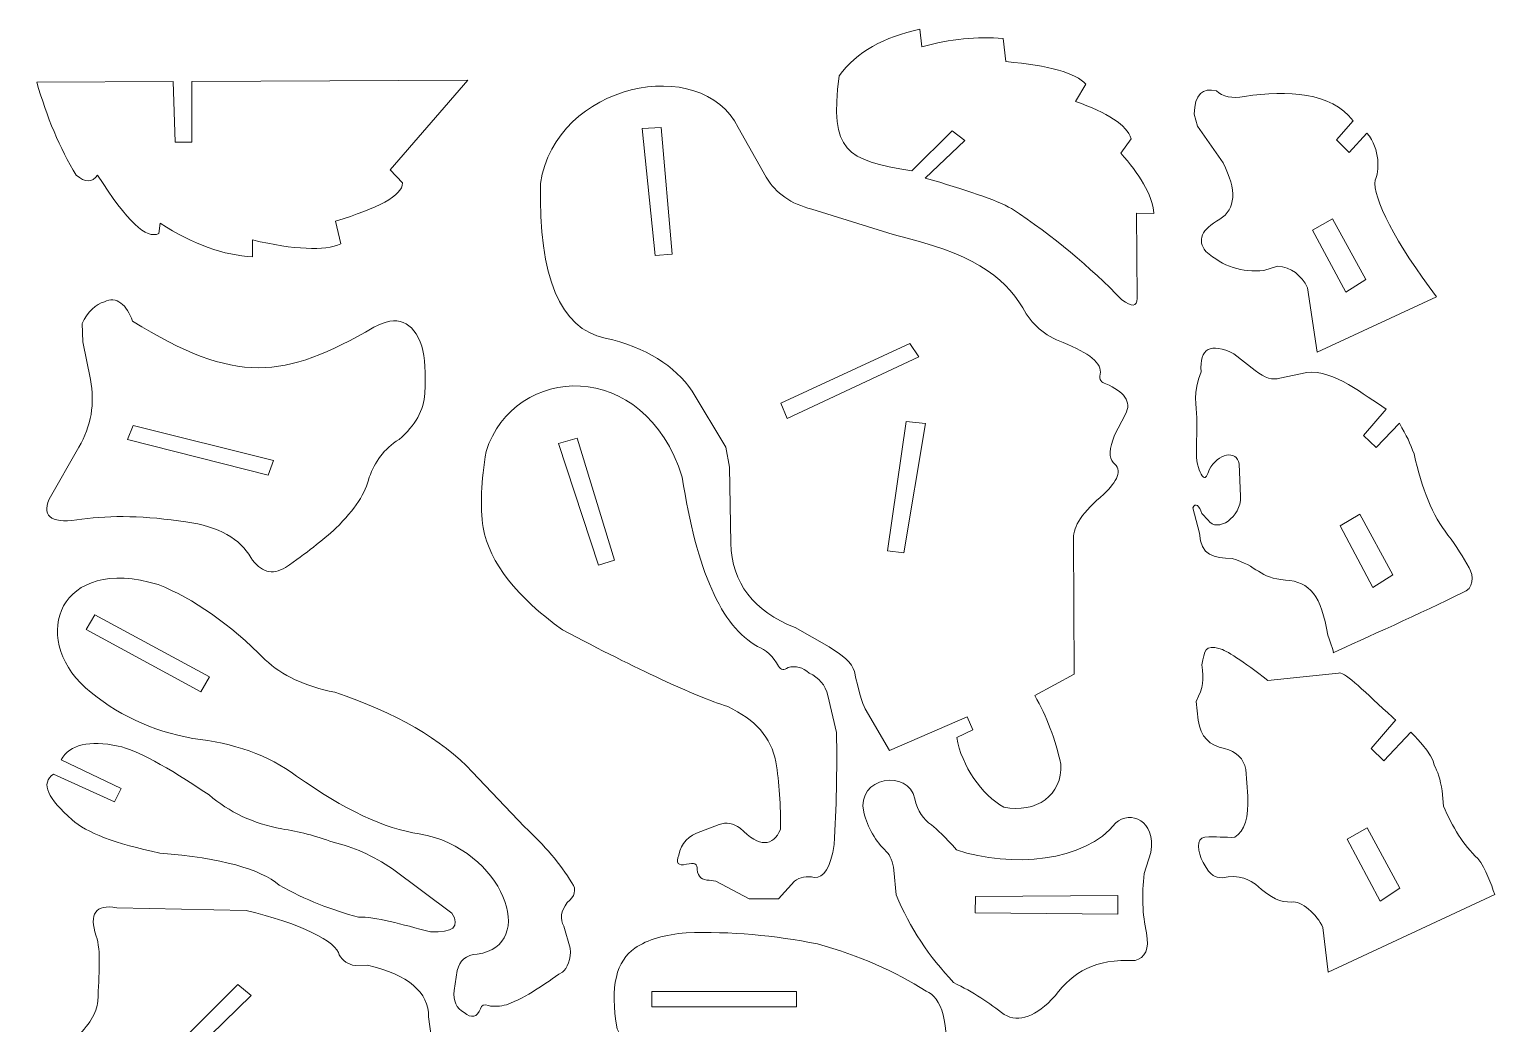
# Model space of a CAD drawing. Header units: millimetres. Extents: x -101 to 104, y -38 to 76.
# Drawn here: x 13 to 97.4, y 15.4 to 72.7 of the extents above; entities that cross this region are included whole.
import ezdxf

# ---------------------------------------------------------------- set-up
doc = ezdxf.new("R2010")
doc.units = ezdxf.units.MM
doc.header["$MEASUREMENT"] = 0
doc.layers.add('Layer 1', color=7, linetype='Continuous')

msp = doc.modelspace()

# ---------------------------------------------------------------- linework, layer by layer
at = {"layer": 'Layer 1', "color": 22, "lineweight": 5}
for points, knots in [([(64.2724, 72.6585), (64.2724, 72.6585), (64.3915, 71.643), (64.3915, 71.643), (64.3915, 71.643), (66.0374, 72.1125), (67.5901, 72.2395), (69.0794, 72.1324), (69.0794, 72.1324), (69.0794, 72.1324), (69.2334, 70.7975), (69.2334, 70.7975), (69.2334, 70.7975), (71.7355, 70.5762), (73.2706, 70.1453), (73.8386, 69.5046), (73.8386, 69.5046), (73.8386, 69.5046), (73.2477, 68.4979), (73.2477, 68.4979), (73.2477, 68.4979), (75.0781, 67.8592), (76.1978, 67.1492), (76.4598, 66.3531), (76.4598, 66.3531), (76.4598, 66.3531), (75.8533, 65.516), (75.8533, 65.516), (75.8533, 65.516), (76.9169, 64.3383), (77.6423, 63.1794), (77.765, 62.054), (77.765, 62.054), (77.765, 62.054), (76.7539, 62.0722), (76.7539, 62.0722), (76.7539, 62.0722), (76.7539, 62.0722), (76.7985, 57.1501), (76.7985, 57.1501), (76.7985, 57.1501), (76.7937, 56.6777), (76.5014, 56.6506), (75.9217, 57.0684), (75.9217, 57.0684), (74.0713, 58.9687), (71.9871, 60.7412), (69.5618, 62.3267), (69.5618, 62.3267), (68.6987, 62.8265), (66.8648, 63.4342), (64.5899, 64.0908), (64.5899, 64.0908), (64.5899, 64.0908), (66.8801, 66.2561), (66.8801, 66.2561), (66.8801, 66.2561), (66.8801, 66.2561), (66.1338, 66.8033), (66.1338, 66.8033), (66.1338, 66.8033), (66.1338, 66.8033), (63.8128, 64.4966), (63.8128, 64.4966), (63.8128, 64.4966), (60.0027, 65.1479), (59.0805, 65.5756), (59.6296, 69.9783), (59.6296, 69.9783), (60.638, 71.3578), (62.2182, 72.2219), (64.2724, 72.6585)], [0, 0, 0, 0, 0.0555556, 0.0555556, 0.0555556, 0.0555556, 0.1111111, 0.1111111, 0.1111111, 0.1111111, 0.1666667, 0.1666667, 0.1666667, 0.1666667, 0.2222222, 0.2222222, 0.2222222, 0.2222222, 0.2777778, 0.2777778, 0.2777778, 0.2777778, 0.3333333, 0.3333333, 0.3333333, 0.3333333, 0.3888889, 0.3888889, 0.3888889, 0.3888889, 0.4444444, 0.4444444, 0.4444444, 0.4444444, 0.5, 0.5, 0.5, 0.5, 0.5555556, 0.5555556, 0.5555556, 0.5555556, 0.6111111, 0.6111111, 0.6111111, 0.6111111, 0.6666667, 0.6666667, 0.6666667, 0.6666667, 0.7222222, 0.7222222, 0.7222222, 0.7222222, 0.7777778, 0.7777778, 0.7777778, 0.7777778, 0.8333333, 0.8333333, 0.8333333, 0.8333333, 0.8888889, 0.8888889, 0.8888889, 0.8888889, 0.9444444, 0.9444444, 0.9444444, 0.9444444, 1, 1, 1, 1]), ([(53.815, 67.0037), (53.815, 67.0037), (55.4317, 64.1369), (55.4317, 64.1369), (55.4317, 64.1369), (55.9898, 63.2091), (56.8625, 62.5964), (58.0498, 62.2986), (58.0498, 62.2986), (58.0498, 62.2986), (62.7385, 60.8404), (62.7385, 60.8404), (62.7385, 60.8404), (67.272, 59.7452), (69.0559, 58.5227), (70.2157, 56.6036), (70.2157, 56.6036), (70.6883, 55.6699), (71.461, 55.0083), (72.534, 54.6188), (72.534, 54.6188), (74.0345, 54.0106), (74.7967, 53.4024), (74.6678, 52.7938), (74.6678, 52.7938), (74.583, 52.4629), (74.7341, 52.3092), (74.9926, 52.2357), (74.9926, 52.2357), (76.0404, 51.786), (76.5075, 51.2197), (76.1259, 50.4832), (76.1259, 50.4832), (76.1259, 50.4832), (75.4879, 49.2713), (75.4879, 49.2713), (75.4879, 49.2713), (75.1804, 48.4905), (75.1589, 47.9673), (75.4236, 47.7018), (75.4236, 47.7018), (75.9832, 47.2552), (75.6386, 46.6114), (74.883, 45.8779), (74.883, 45.8779), (73.6725, 44.8604), (73.0911, 44.0149), (73.1389, 43.3411), (73.1389, 43.3411), (73.1389, 43.3411), (73.1709, 35.5014), (73.1709, 35.5014), (73.1709, 35.5014), (73.1709, 35.5014), (70.8944, 34.2774), (70.8944, 34.2774), (70.8944, 34.2774), (71.5879, 33.0712), (72.1, 31.7611), (72.3936, 30.3254), (72.3936, 30.3254), (72.5152, 28.5549), (70.9766, 27.4619), (69.1184, 27.8465), (69.1184, 27.8465), (67.8599, 28.5356), (66.6767, 30.2364), (66.4052, 31.8634), (66.4052, 31.8634), (66.4052, 31.8634), (67.3279, 32.3114), (67.3279, 32.3114), (67.3279, 32.3114), (67.3279, 32.3114), (67.0101, 33.0542), (67.0101, 33.0542), (67.0101, 33.0542), (67.0101, 33.0542), (62.5259, 31.1025), (62.5259, 31.1025), (62.5259, 31.1025), (62.5259, 31.1025), (61.1269, 33.5104), (61.1269, 33.5104), (61.1269, 33.5104), (60.9657, 33.8285), (60.7582, 34.5722), (60.5076, 35.6589), (60.5076, 35.6589), (60.3926, 36.1579), (59.7765, 36.639), (59.0474, 37.0898), (59.0474, 37.0898), (59.0474, 37.0898), (57.1036, 38.1964), (57.1036, 38.1964), (57.1036, 38.1964), (54.6938, 39.1279), (53.4564, 40.747), (53.3913, 43.0533), (53.3913, 43.0533), (53.3913, 43.0533), (53.3249, 47.4354), (53.3249, 47.4354), (53.3249, 47.4354), (53.3249, 47.4354), (53.1078, 48.5939), (53.1078, 48.5939), (53.1078, 48.5939), (53.1078, 48.5939), (51.1616, 51.8173), (51.1616, 51.8173), (51.1616, 51.8173), (50.1561, 53.2803), (48.5289, 54.3279), (46.1512, 54.8739), (46.1512, 54.8739), (43.5643, 55.407), (42.3215, 58.3747), (42.4225, 63.7771), (42.4225, 63.7771), (43.2819, 69.5507), (51.7114, 71.2923), (53.815, 67.0037)], [0, 0, 0, 0, 0.0322581, 0.0322581, 0.0322581, 0.0322581, 0.0645161, 0.0645161, 0.0645161, 0.0645161, 0.0967742, 0.0967742, 0.0967742, 0.0967742, 0.1290323, 0.1290323, 0.1290323, 0.1290323, 0.1612903, 0.1612903, 0.1612903, 0.1612903, 0.1935484, 0.1935484, 0.1935484, 0.1935484, 0.2258065, 0.2258065, 0.2258065, 0.2258065, 0.2580645, 0.2580645, 0.2580645, 0.2580645, 0.2903226, 0.2903226, 0.2903226, 0.2903226, 0.3225806, 0.3225806, 0.3225806, 0.3225806, 0.3548387, 0.3548387, 0.3548387, 0.3548387, 0.3870968, 0.3870968, 0.3870968, 0.3870968, 0.4193548, 0.4193548, 0.4193548, 0.4193548, 0.4516129, 0.4516129, 0.4516129, 0.4516129, 0.483871, 0.483871, 0.483871, 0.483871, 0.516129, 0.516129, 0.516129, 0.516129, 0.5483871, 0.5483871, 0.5483871, 0.5483871, 0.5806452, 0.5806452, 0.5806452, 0.5806452, 0.6129032, 0.6129032, 0.6129032, 0.6129032, 0.6451613, 0.6451613, 0.6451613, 0.6451613, 0.6774194, 0.6774194, 0.6774194, 0.6774194, 0.7096774, 0.7096774, 0.7096774, 0.7096774, 0.7419355, 0.7419355, 0.7419355, 0.7419355, 0.7741935, 0.7741935, 0.7741935, 0.7741935, 0.8064516, 0.8064516, 0.8064516, 0.8064516, 0.8387097, 0.8387097, 0.8387097, 0.8387097, 0.8709677, 0.8709677, 0.8709677, 0.8709677, 0.9032258, 0.9032258, 0.9032258, 0.9032258, 0.9354839, 0.9354839, 0.9354839, 0.9354839, 0.9677419, 0.9677419, 0.9677419, 0.9677419, 1, 1, 1, 1]), ([(13.4099, 69.6227), (13.4099, 69.6227), (21.2723, 69.6539), (21.2723, 69.6539), (21.2723, 69.6539), (21.2723, 69.6539), (21.3899, 66.1596), (21.3899, 66.1596), (21.3899, 66.1596), (21.3899, 66.1596), (22.3453, 66.1617), (22.3453, 66.1617), (22.3453, 66.1617), (22.3453, 66.1617), (22.3505, 69.6582), (22.3505, 69.6582), (22.3505, 69.6582), (22.3505, 69.6582), (38.2515, 69.721), (38.2515, 69.721), (38.2515, 69.721), (38.2515, 69.721), (33.7649, 64.5552), (33.7649, 64.5552), (33.7649, 64.5552), (33.7649, 64.5552), (34.4827, 63.8044), (34.4827, 63.8044), (34.4827, 63.8044), (34.4743, 63.0726), (33.0378, 62.3405), (30.6245, 61.6084), (30.6245, 61.6084), (30.6245, 61.6084), (30.9334, 60.3032), (30.9334, 60.3032), (30.9334, 60.3032), (29.9672, 59.8795), (28.2691, 59.9535), (25.8391, 60.5251), (25.8391, 60.5251), (25.8391, 60.5251), (25.8395, 59.5535), (25.8395, 59.5535), (25.8395, 59.5535), (24.1952, 59.6397), (22.4326, 60.2482), (20.5273, 61.4868), (20.5273, 61.4868), (20.5273, 61.4868), (20.4441, 60.8946), (20.4441, 60.8946), (20.4441, 60.8946), (19.7504, 60.5444), (18.6066, 61.571), (16.9198, 64.2588), (16.9198, 64.2588), (16.6124, 63.8142), (16.2006, 63.8147), (15.6843, 64.2603), (15.6843, 64.2603), (14.7371, 65.8048), (13.9905, 67.607), (13.4099, 69.6227)], [0, 0, 0, 0, 0.0625, 0.0625, 0.0625, 0.0625, 0.125, 0.125, 0.125, 0.125, 0.1875, 0.1875, 0.1875, 0.1875, 0.25, 0.25, 0.25, 0.25, 0.3125, 0.3125, 0.3125, 0.3125, 0.375, 0.375, 0.375, 0.375, 0.4375, 0.4375, 0.4375, 0.4375, 0.5, 0.5, 0.5, 0.5, 0.5625, 0.5625, 0.5625, 0.5625, 0.625, 0.625, 0.625, 0.625, 0.6875, 0.6875, 0.6875, 0.6875, 0.75, 0.75, 0.75, 0.75, 0.8125, 0.8125, 0.8125, 0.8125, 0.875, 0.875, 0.875, 0.875, 0.9375, 0.9375, 0.9375, 0.9375, 1, 1, 1, 1]), ([(48.2817, 66.9527), (48.2817, 66.9527), (49.3754, 66.9957), (49.3754, 66.9957), (49.3754, 66.9957), (49.3754, 66.9957), (50.0187, 59.7125), (50.0187, 59.7125), (50.0187, 59.7125), (50.0187, 59.7125), (49.0322, 59.6265), (49.0322, 59.6265), (49.0322, 59.6265), (49.0322, 59.6265), (48.2817, 66.9527), (48.2817, 66.9527)], [0, 0, 0, 0, 0.25, 0.25, 0.25, 0.25, 0.5, 0.5, 0.5, 0.5, 0.75, 0.75, 0.75, 0.75, 1, 1, 1, 1]), ([(16.0684, 54.6481), (16.0684, 54.6481), (16.0382, 55.7141), (16.0382, 55.7141), (16.0382, 55.7141), (16.3057, 56.3462), (16.8345, 56.8539), (17.3114, 56.9622), (17.3114, 56.9622), (17.9783, 57.3122), (18.6257, 56.7867), (18.9205, 55.8469), (18.9205, 55.8469), (24.8798, 52.1641), (27.6613, 52.4905), (32.8235, 55.4928), (32.8235, 55.4928), (34.1639, 56.229), (35.086, 55.8651), (35.59, 54.401), (35.59, 54.401), (35.779, 53.7583), (35.8373, 52.8537), (35.765, 51.687), (35.765, 51.687), (35.7168, 50.7242), (35.2241, 49.84), (34.2873, 49.0342), (34.2873, 49.0342), (33.3901, 48.4854), (32.8884, 47.7204), (32.5668, 46.8571), (32.5668, 46.8571), (32.3712, 45.9578), (31.7313, 44.98), (30.6471, 43.9233), (30.6471, 43.9233), (29.8745, 43.2171), (28.9318, 42.468), (27.7413, 41.6564), (27.7413, 41.6564), (26.9702, 41.1922), (26.3036, 41.3829), (25.7419, 42.2281), (25.7419, 42.2281), (25.1274, 43.2965), (23.9205, 44.0089), (21.999, 44.2915), (21.999, 44.2915), (19.6985, 44.6182), (17.6823, 44.6837), (16.0095, 44.434), (16.0095, 44.434), (14.3702, 44.1631), (13.6743, 44.5063), (14.1269, 45.597), (14.1269, 45.597), (14.1269, 45.597), (15.8341, 48.5839), (15.8341, 48.5839), (15.8341, 48.5839), (16.553, 49.8041), (16.7753, 51.1027), (16.5009, 52.4798), (16.5009, 52.4798), (16.5009, 52.4798), (16.0684, 54.6481), (16.0684, 54.6481)], [0, 0, 0, 0, 0.0588235, 0.0588235, 0.0588235, 0.0588235, 0.1176471, 0.1176471, 0.1176471, 0.1176471, 0.1764706, 0.1764706, 0.1764706, 0.1764706, 0.2352941, 0.2352941, 0.2352941, 0.2352941, 0.2941176, 0.2941176, 0.2941176, 0.2941176, 0.3529412, 0.3529412, 0.3529412, 0.3529412, 0.4117647, 0.4117647, 0.4117647, 0.4117647, 0.4705882, 0.4705882, 0.4705882, 0.4705882, 0.5294118, 0.5294118, 0.5294118, 0.5294118, 0.5882353, 0.5882353, 0.5882353, 0.5882353, 0.6470588, 0.6470588, 0.6470588, 0.6470588, 0.7058824, 0.7058824, 0.7058824, 0.7058824, 0.7647059, 0.7647059, 0.7647059, 0.7647059, 0.8235294, 0.8235294, 0.8235294, 0.8235294, 0.8823529, 0.8823529, 0.8823529, 0.8823529, 0.9411765, 0.9411765, 0.9411765, 0.9411765, 1, 1, 1, 1]), ([(56.2805, 51.1187), (56.2805, 51.1187), (63.7004, 54.5562), (63.7004, 54.5562), (63.7004, 54.5562), (63.7004, 54.5562), (64.215, 53.7827), (64.215, 53.7827), (64.215, 53.7827), (64.215, 53.7827), (56.6451, 50.2378), (56.6451, 50.2378), (56.6451, 50.2378), (56.6451, 50.2378), (56.2805, 51.1187), (56.2805, 51.1187)], [0, 0, 0, 0, 0.25, 0.25, 0.25, 0.25, 0.5, 0.5, 0.5, 0.5, 0.75, 0.75, 0.75, 0.75, 1, 1, 1, 1]), ([(88.0867, 36.7407), (89.7663, 37.5219), (93.2819, 39.0734), (95.5153, 40.1993), (95.5153, 40.1993), (96.2216, 40.4112), (96.1786, 41.1936), (95.9191, 41.6373), (95.9191, 41.6373), (95.5936, 42.2419), (95.1855, 42.8705), (94.6948, 43.5236), (94.6948, 43.5236), (93.8276, 44.637), (93.1781, 46.1934), (92.7461, 48.193), (92.7461, 48.193), (92.5162, 48.8202), (92.336, 49.2299), (91.8984, 49.9619), (91.8984, 49.9619), (91.8984, 49.9619), (90.5648, 48.5578), (90.5648, 48.5578), (90.5648, 48.5578), (90.5648, 48.5578), (89.841, 49.2625), (89.841, 49.2625), (89.841, 49.2625), (89.841, 49.2625), (91.1492, 50.7834), (91.1492, 50.7834), (91.1492, 50.7834), (89.8095, 51.5883), (88.1864, 53.0565), (86.5621, 52.887), (86.5621, 52.887), (86.5621, 52.887), (85.0141, 52.5701), (85.0141, 52.5701), (85.0141, 52.5701), (84.6093, 52.4239), (84.1384, 52.565), (83.6008, 52.9933), (83.6008, 52.9933), (83.6008, 52.9933), (82.371, 53.9634), (82.371, 53.9634), (82.371, 53.9634), (81.0177, 54.6311), (80.3855, 54.2865), (80.4741, 52.9298), (80.4741, 52.9298), (80.0123, 51.7178), (80.19, 50.9776), (80.233, 50.275), (80.233, 50.275), (80.233, 50.275), (80.213, 48.0075), (80.213, 48.0075), (80.213, 48.0075), (80.2852, 47.4068), (80.4209, 47.0258), (80.6201, 46.8649), (80.6201, 46.8649), (80.7741, 46.7704), (80.8213, 46.9723), (80.9408, 47.2761), (80.9408, 47.2761), (81.4718, 48.2255), (82.5222, 48.4646), (82.682, 47.6166), (82.682, 47.6166), (82.682, 47.6166), (82.7521, 45.7376), (82.7521, 45.7376), (82.7521, 45.7376), (82.7896, 44.5696), (81.4175, 43.6015), (80.8817, 44.3889), (80.8817, 44.3889), (80.8817, 44.3889), (80.5194, 44.7567), (80.5194, 44.7567), (80.5194, 44.7567), (80.4054, 45.2326), (80.1192, 45.4137), (80.0101, 45.0976), (80.0101, 45.0976), (80.0101, 45.0976), (80.3872, 43.6401), (80.3872, 43.6401), (80.3872, 43.6401), (80.4535, 42.303), (81.2083, 42.2326), (82.2653, 42.1731), (82.2653, 42.1731), (83.726, 41.758), (83.8265, 41.0346), (85.3438, 40.9308), (85.3438, 40.9308), (86.7343, 40.8454), (87.4083, 40.0081), (87.7841, 37.7571), (87.7841, 37.7571), (87.9539, 37.1863), (88.1466, 36.7765), (88.0867, 36.7407)], [0, 0, 0, 0, 0.037037, 0.037037, 0.037037, 0.037037, 0.0740741, 0.0740741, 0.0740741, 0.0740741, 0.1111111, 0.1111111, 0.1111111, 0.1111111, 0.1481481, 0.1481481, 0.1481481, 0.1481481, 0.1851852, 0.1851852, 0.1851852, 0.1851852, 0.2222222, 0.2222222, 0.2222222, 0.2222222, 0.2592593, 0.2592593, 0.2592593, 0.2592593, 0.2962963, 0.2962963, 0.2962963, 0.2962963, 0.3333333, 0.3333333, 0.3333333, 0.3333333, 0.3703704, 0.3703704, 0.3703704, 0.3703704, 0.4074074, 0.4074074, 0.4074074, 0.4074074, 0.4444444, 0.4444444, 0.4444444, 0.4444444, 0.4814815, 0.4814815, 0.4814815, 0.4814815, 0.5185185, 0.5185185, 0.5185185, 0.5185185, 0.5555556, 0.5555556, 0.5555556, 0.5555556, 0.5925926, 0.5925926, 0.5925926, 0.5925926, 0.6296296, 0.6296296, 0.6296296, 0.6296296, 0.6666667, 0.6666667, 0.6666667, 0.6666667, 0.7037037, 0.7037037, 0.7037037, 0.7037037, 0.7407407, 0.7407407, 0.7407407, 0.7407407, 0.7777778, 0.7777778, 0.7777778, 0.7777778, 0.8148148, 0.8148148, 0.8148148, 0.8148148, 0.8518519, 0.8518519, 0.8518519, 0.8518519, 0.8888889, 0.8888889, 0.8888889, 0.8888889, 0.9259259, 0.9259259, 0.9259259, 0.9259259, 0.962963, 0.962963, 0.962963, 0.962963, 1, 1, 1, 1]), ([(39.1263, 43.9581), (38.9378, 45.1739), (39.0208, 46.6618), (39.2899, 48.3358), (39.2899, 48.3358), (40.9124, 53.3931), (48.4206, 53.8168), (50.5937, 46.8569), (50.5937, 46.8569), (51.411, 41.4951), (52.856, 38.2447), (54.9291, 37.1055), (54.9291, 37.1055), (55.4235, 36.9386), (55.8163, 36.5335), (56.1395, 35.9653), (56.1395, 35.9653), (56.2734, 35.7156), (56.4662, 35.7415), (56.6859, 35.8926), (56.6859, 35.8926), (57.1233, 36.0128), (57.5321, 35.9039), (57.9126, 35.5655), (57.9126, 35.5655), (58.47, 35.3104), (58.8271, 34.8834), (58.9841, 34.2844), (58.9841, 34.2844), (58.9841, 34.2844), (59.4783, 32.149), (59.4783, 32.149), (59.4783, 32.149), (59.5181, 29.9405), (59.4723, 27.7891), (59.3409, 25.6944), (59.3409, 25.6944), (59.1509, 24.3523), (58.7576, 23.7621), (58.196, 23.7948), (58.196, 23.7948), (57.759, 23.8959), (57.3793, 23.8251), (57.0569, 23.5823), (57.0569, 23.5823), (57.0569, 23.5823), (56.1452, 22.5639), (56.1452, 22.5639), (56.1452, 22.5639), (56.1452, 22.5639), (54.4499, 22.5611), (54.4499, 22.5611), (54.4499, 22.5611), (54.4499, 22.5611), (52.5242, 23.58), (52.5242, 23.58), (52.5242, 23.58), (52.5242, 23.58), (52.1526, 23.6415), (52.1526, 23.6415), (52.1526, 23.6415), (51.7469, 23.6424), (51.4924, 23.8178), (51.4587, 24.2481), (51.4587, 24.2481), (51.4811, 24.5797), (51.2749, 24.6822), (50.8405, 24.5552), (50.8405, 24.5552), (50.3487, 24.4473), (50.1999, 24.6259), (50.3944, 25.091), (50.3944, 25.091), (50.532, 25.7737), (50.9554, 26.2272), (51.6649, 26.4513), (51.6649, 26.4513), (51.6649, 26.4513), (52.7236, 26.8435), (52.7236, 26.8435), (52.7236, 26.8435), (53.1268, 27.0048), (53.5301, 26.937), (53.9335, 26.6401), (53.9335, 26.6401), (55.0715, 25.4872), (55.802, 25.5927), (56.2541, 26.5594), (56.2541, 26.5594), (56.263, 27.9436), (56.1812, 29.2499), (55.9908, 30.4619), (55.9908, 30.4619), (55.7214, 31.8499), (54.7945, 32.9085), (53.2102, 33.6373), (53.2102, 33.6373), (51.2018, 34.3069), (48.1053, 35.7293), (43.6953, 38.0599), (43.6953, 38.0599), (41.0921, 39.9428), (39.4993, 41.9036), (39.1263, 43.9581)], [0, 0, 0, 0, 0.0384615, 0.0384615, 0.0384615, 0.0384615, 0.0769231, 0.0769231, 0.0769231, 0.0769231, 0.1153846, 0.1153846, 0.1153846, 0.1153846, 0.1538462, 0.1538462, 0.1538462, 0.1538462, 0.1923077, 0.1923077, 0.1923077, 0.1923077, 0.2307692, 0.2307692, 0.2307692, 0.2307692, 0.2692308, 0.2692308, 0.2692308, 0.2692308, 0.3076923, 0.3076923, 0.3076923, 0.3076923, 0.3461538, 0.3461538, 0.3461538, 0.3461538, 0.3846154, 0.3846154, 0.3846154, 0.3846154, 0.4230769, 0.4230769, 0.4230769, 0.4230769, 0.4615385, 0.4615385, 0.4615385, 0.4615385, 0.5, 0.5, 0.5, 0.5, 0.5384615, 0.5384615, 0.5384615, 0.5384615, 0.5769231, 0.5769231, 0.5769231, 0.5769231, 0.6153846, 0.6153846, 0.6153846, 0.6153846, 0.6538462, 0.6538462, 0.6538462, 0.6538462, 0.6923077, 0.6923077, 0.6923077, 0.6923077, 0.7307692, 0.7307692, 0.7307692, 0.7307692, 0.7692308, 0.7692308, 0.7692308, 0.7692308, 0.8076923, 0.8076923, 0.8076923, 0.8076923, 0.8461538, 0.8461538, 0.8461538, 0.8461538, 0.8846154, 0.8846154, 0.8846154, 0.8846154, 0.9230769, 0.9230769, 0.9230769, 0.9230769, 0.9615385, 0.9615385, 0.9615385, 0.9615385, 1, 1, 1, 1]), ([(18.9585, 49.8423), (18.9585, 49.8423), (27.0503, 47.8195), (27.0503, 47.8195), (27.0503, 47.8195), (27.0503, 47.8195), (26.7424, 46.9745), (26.7424, 46.9745), (26.7424, 46.9745), (26.7424, 46.9745), (18.6448, 49.0369), (18.6448, 49.0369), (18.6448, 49.0369), (18.6448, 49.0369), (18.9585, 49.8423), (18.9585, 49.8423)], [0, 0, 0, 0, 0.25, 0.25, 0.25, 0.25, 0.5, 0.5, 0.5, 0.5, 0.75, 0.75, 0.75, 0.75, 1, 1, 1, 1]), ([(63.4859, 50.0659), (63.4859, 50.0659), (64.6011, 49.9585), (64.6011, 49.9585), (64.6011, 49.9585), (64.6011, 49.9585), (63.3573, 42.5035), (63.3573, 42.5035), (63.3573, 42.5035), (63.3573, 42.5035), (62.4138, 42.6109), (62.4138, 42.6109), (62.4138, 42.6109), (62.4138, 42.6109), (63.4859, 50.0659), (63.4859, 50.0659)], [0, 0, 0, 0, 0.25, 0.25, 0.25, 0.25, 0.5, 0.5, 0.5, 0.5, 0.75, 0.75, 0.75, 0.75, 1, 1, 1, 1]), ([(43.4566, 48.7984), (43.4566, 48.7984), (44.5503, 49.0991), (44.5503, 49.0991), (44.5503, 49.0991), (44.5503, 49.0991), (46.6948, 42.0737), (46.6948, 42.0737), (46.6948, 42.0737), (46.6948, 42.0737), (45.7727, 41.7944), (45.7727, 41.7944), (45.7727, 41.7944), (45.7727, 41.7944), (43.4566, 48.7984), (43.4566, 48.7984)], [0, 0, 0, 0, 0.25, 0.25, 0.25, 0.25, 0.5, 0.5, 0.5, 0.5, 0.75, 0.75, 0.75, 0.75, 1, 1, 1, 1]), ([(91.5252, 41.2389), (91.5252, 41.2389), (90.3784, 40.5016), (90.3784, 40.5016), (90.3784, 40.5016), (90.3784, 40.5016), (88.482, 44.0612), (88.482, 44.0612), (88.482, 44.0612), (88.482, 44.0612), (89.6288, 44.7287), (89.6288, 44.7287), (89.6288, 44.7287), (89.6288, 44.7287), (91.5252, 41.2389), (91.5252, 41.2389)], [0, 0, 0, 0, 0.25, 0.25, 0.25, 0.25, 0.5, 0.5, 0.5, 0.5, 0.75, 0.75, 0.75, 0.75, 1, 1, 1, 1]), ([(20.4006, 40.6763), (22.4566, 39.8511), (24.5127, 38.4253), (26.5689, 36.3394), (26.5689, 36.3394), (27.5338, 35.4307), (28.8703, 34.8082), (30.5787, 34.472), (30.5787, 34.472), (34.1042, 33.2862), (36.7433, 31.7567), (38.4963, 29.8833), (38.4963, 29.8833), (38.4963, 29.8833), (41.5032, 26.7149), (41.5032, 26.7149), (41.5032, 26.7149), (42.6524, 25.6412), (43.5927, 24.5676), (44.2275, 23.4936), (44.2275, 23.4936), (44.5365, 23.083), (44.4042, 22.7063), (43.9698, 22.3527), (43.9698, 22.3527), (43.6021, 21.8539), (43.5345, 21.3981), (43.7674, 20.985), (43.7674, 20.985), (43.7674, 20.985), (44.1306, 19.7241), (44.1306, 19.7241), (44.1306, 19.7241), (44.226, 19.1302), (43.9628, 18.5417), (43.6873, 18.3478), (43.6873, 18.3478), (42.6532, 17.6741), (41.6834, 16.911), (40.4781, 16.4668), (40.4781, 16.4668), (40.1015, 16.3636), (39.7536, 16.3462), (39.4348, 16.4143), (39.4348, 16.4143), (39.1717, 16.5128), (39.0158, 16.4538), (38.9674, 16.2372), (38.9674, 16.2372), (38.7686, 15.7348), (38.4553, 15.662), (38.0279, 16.0188), (38.0279, 16.0188), (37.5783, 16.2693), (37.3863, 16.6917), (37.4518, 17.2856), (37.4518, 17.2856), (37.4518, 17.2856), (37.6383, 18.4397), (37.6383, 18.4397), (37.6383, 18.4397), (37.7636, 19.0133), (38.1462, 19.3289), (38.7865, 19.3866), (38.7865, 19.3866), (42.3235, 19.8356), (40.314, 25.4595), (35.4444, 26.3162), (35.4444, 26.3162), (33.4615, 26.5932), (31.1069, 27.701), (28.3808, 29.6396), (28.3808, 29.6396), (26.7442, 30.8632), (24.7323, 31.5542), (22.4097, 31.8038), (22.4097, 31.8038), (20.0308, 32.2341), (17.9663, 33.2086), (16.2166, 34.7273), (16.2166, 34.7273), (12.984, 37.6531), (14.7048, 42.3914), (20.4006, 40.6763)], [0, 0, 0, 0, 0.047619, 0.047619, 0.047619, 0.047619, 0.0952381, 0.0952381, 0.0952381, 0.0952381, 0.1428571, 0.1428571, 0.1428571, 0.1428571, 0.1904762, 0.1904762, 0.1904762, 0.1904762, 0.2380952, 0.2380952, 0.2380952, 0.2380952, 0.2857143, 0.2857143, 0.2857143, 0.2857143, 0.3333333, 0.3333333, 0.3333333, 0.3333333, 0.3809524, 0.3809524, 0.3809524, 0.3809524, 0.4285714, 0.4285714, 0.4285714, 0.4285714, 0.4761905, 0.4761905, 0.4761905, 0.4761905, 0.5238095, 0.5238095, 0.5238095, 0.5238095, 0.5714286, 0.5714286, 0.5714286, 0.5714286, 0.6190476, 0.6190476, 0.6190476, 0.6190476, 0.6666667, 0.6666667, 0.6666667, 0.6666667, 0.7142857, 0.7142857, 0.7142857, 0.7142857, 0.7619048, 0.7619048, 0.7619048, 0.7619048, 0.8095238, 0.8095238, 0.8095238, 0.8095238, 0.8571429, 0.8571429, 0.8571429, 0.8571429, 0.9047619, 0.9047619, 0.9047619, 0.9047619, 0.952381, 0.952381, 0.952381, 0.952381, 1, 1, 1, 1]), ([(16.7575, 38.9204), (16.7575, 38.9204), (23.3625, 35.354), (23.3625, 35.354), (23.3625, 35.354), (23.3625, 35.354), (22.8692, 34.4945), (22.8692, 34.4945), (22.8692, 34.4945), (22.8692, 34.4945), (16.2643, 38.0825), (16.2643, 38.0825), (16.2643, 38.0825), (16.2643, 38.0825), (16.7575, 38.9204), (16.7575, 38.9204)], [0, 0, 0, 0, 0.25, 0.25, 0.25, 0.25, 0.5, 0.5, 0.5, 0.5, 0.75, 0.75, 0.75, 0.75, 1, 1, 1, 1]), ([(97.3908, 22.817), (97.1846, 23.4098), (96.885, 24.3012), (96.4231, 24.8856), (96.4231, 24.8856), (95.5784, 25.6602), (94.9511, 26.7095), (94.4454, 27.9132), (94.4454, 27.9132), (94.4454, 27.9132), (94.3648, 28.7932), (94.3648, 28.7932), (94.3648, 28.7932), (94.2575, 29.4329), (94.1045, 29.9255), (93.9056, 30.2714), (93.9056, 30.2714), (93.9175, 30.8533), (92.5571, 32.1659), (92.5571, 32.1659), (92.5571, 32.1659), (92.5571, 32.1659), (90.9976, 30.524), (90.9976, 30.524), (90.9976, 30.524), (90.9976, 30.524), (90.2738, 31.2288), (90.2738, 31.2288), (90.2738, 31.2288), (90.2738, 31.2288), (91.6915, 32.8714), (91.6915, 32.8714), (91.6915, 32.8714), (91.6915, 32.8714), (91.4715, 33.0627), (91.2293, 33.2744), (91.2293, 33.2744), (89.6857, 34.6935), (88.661, 35.7323), (88.3934, 35.5605), (88.3934, 35.5605), (88.3934, 35.5605), (84.322, 35.1482), (84.322, 35.1482), (84.322, 35.1482), (82.9009, 36.2598), (81.8727, 36.921), (81.57, 36.9743), (81.57, 36.9743), (80.6903, 37.2301), (80.6898, 36.8608), (80.5266, 36.0551), (80.5266, 36.0551), (80.6265, 35.1464), (80.6255, 34.7784), (80.1896, 33.9407), (80.1896, 33.9407), (80.1896, 33.9407), (80.3088, 32.8547), (80.3088, 32.8547), (80.3088, 32.8547), (80.4484, 31.9007), (80.9772, 31.3854), (81.8286, 31.234), (81.8286, 31.234), (82.5239, 31.0384), (82.9344, 30.6337), (83.0594, 30.0202), (83.0594, 30.0202), (83.0594, 30.0202), (83.1687, 28.4749), (83.1687, 28.4749), (83.1687, 28.4749), (83.2379, 27.2688), (82.9864, 26.4818), (82.4139, 26.1142), (82.4139, 26.1142), (81.8799, 26.0821), (81.3193, 26.1783), (80.6867, 26.1171), (80.6867, 26.1171), (80.1882, 26.0692), (80.2548, 25.2533), (80.5988, 24.6573), (80.5988, 24.6573), (81.0843, 23.815), (81.271, 23.8144), (81.6927, 23.7708), (81.6927, 23.7708), (82.6395, 24.0339), (83.4296, 23.5691), (83.6095, 23.402), (83.6095, 23.402), (84.631, 22.5283), (84.9908, 22.3871), (85.7133, 22.379), (85.7133, 22.379), (86.2238, 22.4816), (87.1752, 21.6597), (87.4943, 20.9155), (87.4943, 20.9155), (87.4943, 20.9155), (87.7952, 18.3481), (87.7952, 18.3481), (87.7952, 18.3481), (87.7952, 18.3481), (97.3908, 22.817), (97.3908, 22.817)], [0, 0, 0, 0, 0.037037, 0.037037, 0.037037, 0.037037, 0.0740741, 0.0740741, 0.0740741, 0.0740741, 0.1111111, 0.1111111, 0.1111111, 0.1111111, 0.1481481, 0.1481481, 0.1481481, 0.1481481, 0.1851852, 0.1851852, 0.1851852, 0.1851852, 0.2222222, 0.2222222, 0.2222222, 0.2222222, 0.2592593, 0.2592593, 0.2592593, 0.2592593, 0.2962963, 0.2962963, 0.2962963, 0.2962963, 0.3333333, 0.3333333, 0.3333333, 0.3333333, 0.3703704, 0.3703704, 0.3703704, 0.3703704, 0.4074074, 0.4074074, 0.4074074, 0.4074074, 0.4444444, 0.4444444, 0.4444444, 0.4444444, 0.4814815, 0.4814815, 0.4814815, 0.4814815, 0.5185185, 0.5185185, 0.5185185, 0.5185185, 0.5555556, 0.5555556, 0.5555556, 0.5555556, 0.5925926, 0.5925926, 0.5925926, 0.5925926, 0.6296296, 0.6296296, 0.6296296, 0.6296296, 0.6666667, 0.6666667, 0.6666667, 0.6666667, 0.7037037, 0.7037037, 0.7037037, 0.7037037, 0.7407407, 0.7407407, 0.7407407, 0.7407407, 0.7777778, 0.7777778, 0.7777778, 0.7777778, 0.8148148, 0.8148148, 0.8148148, 0.8148148, 0.8518519, 0.8518519, 0.8518519, 0.8518519, 0.8888889, 0.8888889, 0.8888889, 0.8888889, 0.9259259, 0.9259259, 0.9259259, 0.9259259, 0.962963, 0.962963, 0.962963, 0.962963, 1, 1, 1, 1]), ([(14.8239, 30.5754), (15.3221, 31.4661), (16.434, 31.712), (18.1048, 31.3707), (18.1048, 31.3707), (19.1367, 31.1479), (20.8835, 30.2087), (23.3456, 28.5532), (23.3456, 28.5532), (24.4903, 27.5692), (25.8683, 26.8965), (27.5278, 26.5997), (27.5278, 26.5997), (28.4913, 26.4345), (29.4673, 26.2192), (30.4884, 25.8242), (30.4884, 25.8242), (31.6283, 25.5715), (32.7684, 25.0609), (33.9086, 24.2923), (33.9086, 24.2923), (33.9086, 24.2923), (37.3296, 21.7466), (37.3296, 21.7466), (37.3296, 21.7466), (37.8052, 20.958), (37.3946, 20.5992), (36.098, 20.6699), (36.098, 20.6699), (34.4353, 21.085), (32.9227, 21.5552), (31.9471, 21.5109), (31.9471, 21.5109), (30.4215, 21.9198), (28.8959, 22.4933), (27.3705, 23.3603), (27.3705, 23.3603), (26.2974, 24.2801), (24.0841, 24.9142), (20.4948, 25.2033), (20.4948, 25.2033), (17.9561, 25.7457), (16.2487, 26.3838), (15.4545, 27.1265), (15.4545, 27.1265), (14.0795, 28.3112), (13.5873, 29.2281), (14.3856, 29.7535), (14.3856, 29.7535), (14.3856, 29.7535), (17.8818, 28.1535), (17.8818, 28.1535), (17.8818, 28.1535), (17.8818, 28.1535), (18.267, 28.9201), (18.267, 28.9201), (18.267, 28.9201), (18.267, 28.9201), (14.8239, 30.5754), (14.8239, 30.5754)], [0, 0, 0, 0, 0.0666667, 0.0666667, 0.0666667, 0.0666667, 0.1333333, 0.1333333, 0.1333333, 0.1333333, 0.2, 0.2, 0.2, 0.2, 0.2666667, 0.2666667, 0.2666667, 0.2666667, 0.3333333, 0.3333333, 0.3333333, 0.3333333, 0.4, 0.4, 0.4, 0.4, 0.4666667, 0.4666667, 0.4666667, 0.4666667, 0.5333333, 0.5333333, 0.5333333, 0.5333333, 0.6, 0.6, 0.6, 0.6, 0.6666667, 0.6666667, 0.6666667, 0.6666667, 0.7333333, 0.7333333, 0.7333333, 0.7333333, 0.8, 0.8, 0.8, 0.8, 0.8666667, 0.8666667, 0.8666667, 0.8666667, 0.9333333, 0.9333333, 0.9333333, 0.9333333, 1, 1, 1, 1]), ([(63.9826, 28.3295), (64.151, 27.6139), (64.4893, 27.1365), (64.9439, 26.8216), (64.9439, 26.8216), (65.2811, 26.5675), (65.739, 26.127), (66.3912, 25.3854), (66.3912, 25.3854), (69.5338, 24.3368), (73.801, 24.6726), (75.5639, 26.9464), (75.5639, 26.9464), (76.3953, 27.6515), (77.902, 27.1328), (77.5755, 25.2344), (77.5755, 25.2344), (77.5755, 25.2344), (77.2049, 24.0246), (77.2049, 24.0246), (77.2049, 24.0246), (77.0479, 22.8084), (77.1115, 21.6771), (77.3261, 20.6038), (77.3261, 20.6038), (77.5213, 19.6612), (77.2583, 19.1777), (76.6818, 19.008), (76.6818, 19.008), (74.3104, 19.0989), (73.1684, 18.3936), (72.066, 16.9806), (72.066, 16.9806), (70.9746, 15.7611), (70.0027, 15.426), (69.14, 15.8962), (69.14, 15.8962), (68.2972, 16.5647), (67.3517, 17.192), (66.2236, 17.7452), (66.2236, 17.7452), (64.8167, 19.2336), (63.6949, 20.9037), (62.9172, 22.7929), (62.9172, 22.7929), (62.9172, 22.7929), (62.7881, 24.2093), (62.7881, 24.2093), (62.7881, 24.2093), (62.716, 24.6814), (62.5901, 25.0728), (62.3471, 25.2866), (62.3471, 25.2866), (61.7362, 25.8931), (61.2853, 26.6349), (61.0465, 27.556), (61.0465, 27.556), (60.5992, 29.6043), (63.6579, 30.0555), (63.9826, 28.3295)], [0, 0, 0, 0, 0.0666667, 0.0666667, 0.0666667, 0.0666667, 0.1333333, 0.1333333, 0.1333333, 0.1333333, 0.2, 0.2, 0.2, 0.2, 0.2666667, 0.2666667, 0.2666667, 0.2666667, 0.3333333, 0.3333333, 0.3333333, 0.3333333, 0.4, 0.4, 0.4, 0.4, 0.4666667, 0.4666667, 0.4666667, 0.4666667, 0.5333333, 0.5333333, 0.5333333, 0.5333333, 0.6, 0.6, 0.6, 0.6, 0.6666667, 0.6666667, 0.6666667, 0.6666667, 0.7333333, 0.7333333, 0.7333333, 0.7333333, 0.8, 0.8, 0.8, 0.8, 0.8666667, 0.8666667, 0.8666667, 0.8666667, 0.9333333, 0.9333333, 0.9333333, 0.9333333, 1, 1, 1, 1]), ([(88.8851, 26.0106), (88.8851, 26.0106), (90.7888, 22.4369), (90.7888, 22.4369), (90.7888, 22.4369), (90.7888, 22.4369), (91.9357, 23.1741), (91.9357, 23.1741), (91.9357, 23.1741), (91.9357, 23.1741), (90.0393, 26.6639), (90.0393, 26.6639), (90.0393, 26.6639), (90.0393, 26.6639), (88.8851, 26.0106), (88.8851, 26.0106)], [0, 0, 0, 0, 0.25, 0.25, 0.25, 0.25, 0.5, 0.5, 0.5, 0.5, 0.75, 0.75, 0.75, 0.75, 1, 1, 1, 1]), ([(18.0196, 22.0565), (18.0196, 22.0565), (25.4694, 21.8874), (25.4694, 21.8874), (25.4694, 21.8874), (28.5193, 21.2031), (30.7542, 20.0748), (30.8232, 19.3401), (30.8232, 19.3401), (31.0451, 18.9914), (31.3529, 18.7859), (31.7468, 18.7233), (31.7468, 18.7233), (31.7468, 18.7233), (32.4732, 18.7479), (32.4732, 18.7479), (32.4732, 18.7479), (34.8163, 18.1819), (35.987, 17.1863), (35.9856, 15.7611), (35.9856, 15.7611), (35.9856, 15.7611), (36.232, 13.9545), (36.232, 13.9545), (36.232, 13.9545), (35.7782, 12.7779), (34.9757, 12.2762), (33.6643, 12.7609), (33.6643, 12.7609), (33.6643, 12.7609), (30.856, 13.7324), (30.856, 13.7324), (30.856, 13.7324), (30.0767, 14.0412), (29.4402, 14.092), (28.9468, 13.8849), (28.9468, 13.8849), (27.0985, 13.7015), (25.9935, 13.2888), (25.6322, 12.6467), (25.6322, 12.6467), (24.9377, 11.52), (24.472, 10.4791), (24.2355, 9.524), (24.2355, 9.524), (24.1111, 7.7902), (24.2277, 6.6589), (24.4467, 6.0705), (24.4467, 6.0705), (24.4467, 6.0705), (24.8818, 5.4846), (24.8818, 5.4846), (24.8818, 5.4846), (25.3024, 4.4859), (24.6776, 3.9992), (22.525, 4.2605), (22.525, 4.2605), (21.1982, 4.6704), (20.3825, 5.2898), (20.3142, 6.2151), (20.3142, 6.2151), (19.5987, 8.7791), (17.9111, 10.7416), (15.2515, 12.1022), (15.2515, 12.1022), (14.1696, 12.4742), (14.2885, 13.276), (15.6086, 14.5073), (15.6086, 14.5073), (16.4218, 15.2589), (16.8634, 15.9819), (16.9333, 16.676), (16.9333, 16.676), (16.985, 18.218), (17.1301, 19.5696), (16.8376, 20.4235), (16.8376, 20.4235), (16.4024, 21.7128), (16.7964, 22.2571), (18.0196, 22.0565)], [0, 0, 0, 0, 0.05, 0.05, 0.05, 0.05, 0.1, 0.1, 0.1, 0.1, 0.15, 0.15, 0.15, 0.15, 0.2, 0.2, 0.2, 0.2, 0.25, 0.25, 0.25, 0.25, 0.3, 0.3, 0.3, 0.3, 0.35, 0.35, 0.35, 0.35, 0.4, 0.4, 0.4, 0.4, 0.45, 0.45, 0.45, 0.45, 0.5, 0.5, 0.5, 0.5, 0.55, 0.55, 0.55, 0.55, 0.6, 0.6, 0.6, 0.6, 0.65, 0.65, 0.65, 0.65, 0.7, 0.7, 0.7, 0.7, 0.75, 0.75, 0.75, 0.75, 0.8, 0.8, 0.8, 0.8, 0.85, 0.85, 0.85, 0.85, 0.9, 0.9, 0.9, 0.9, 0.95, 0.95, 0.95, 0.95, 1, 1, 1, 1]), ([(67.4853, 22.7055), (67.4853, 22.7055), (75.6879, 22.7592), (75.6879, 22.7592), (75.6879, 22.7592), (75.6879, 22.7592), (75.6772, 21.685), (75.6772, 21.685), (75.6772, 21.685), (75.6772, 21.685), (67.4639, 21.7601), (67.4639, 21.7601), (67.4639, 21.7601), (67.4639, 21.7601), (67.4853, 22.7055), (67.4853, 22.7055)], [0, 0, 0, 0, 0.25, 0.25, 0.25, 0.25, 0.5, 0.5, 0.5, 0.5, 0.75, 0.75, 0.75, 0.75, 1, 1, 1, 1]), ([(47.8617, 19.7207), (48.6024, 20.2319), (49.6146, 20.505), (50.8128, 20.6149), (50.8128, 20.6149), (53.3956, 20.6951), (55.9159, 20.462), (58.3846, 19.9693), (58.3846, 19.9693), (60.795, 19.3004), (62.8617, 18.3808), (64.6435, 17.2535), (64.6435, 17.2535), (65.5301, 16.8844), (65.9753, 15.5142), (65.7757, 12.6813), (65.7757, 12.6813), (65.7757, 12.6813), (64.108, 8.6696), (64.108, 8.6696), (64.108, 8.6696), (63.4143, 7.7041), (62.7493, 7.6553), (62.1131, 8.5228), (62.1131, 8.5228), (62.1131, 8.5228), (62.1645, 10.283), (62.1645, 10.283), (62.1645, 10.283), (61.9122, 11.3422), (61.3739, 12.2293), (60.5498, 12.9442), (60.5498, 12.9442), (59.3601, 13.3936), (58.0346, 13.4687), (56.6162, 13.2876), (56.6162, 13.2876), (54.7348, 12.7827), (52.9141, 12.3692), (51.2621, 12.2078), (51.2621, 12.2078), (50.4911, 11.9915), (49.89, 12.0473), (49.4053, 12.2892), (49.4053, 12.2892), (48.2577, 12.9796), (47.4231, 13.9204), (46.8477, 15.0688), (46.8477, 15.0688), (46.396, 17.5631), (46.8267, 19.0028), (47.8617, 19.7207)], [0, 0, 0, 0, 0.0769231, 0.0769231, 0.0769231, 0.0769231, 0.1538462, 0.1538462, 0.1538462, 0.1538462, 0.2307692, 0.2307692, 0.2307692, 0.2307692, 0.3076923, 0.3076923, 0.3076923, 0.3076923, 0.3846154, 0.3846154, 0.3846154, 0.3846154, 0.4615385, 0.4615385, 0.4615385, 0.4615385, 0.5384615, 0.5384615, 0.5384615, 0.5384615, 0.6153846, 0.6153846, 0.6153846, 0.6153846, 0.6923077, 0.6923077, 0.6923077, 0.6923077, 0.7692308, 0.7692308, 0.7692308, 0.7692308, 0.8461538, 0.8461538, 0.8461538, 0.8461538, 0.9230769, 0.9230769, 0.9230769, 0.9230769, 1, 1, 1, 1]), ([(24.9922, 17.6292), (24.9922, 17.6292), (25.7642, 17.0062), (25.7642, 17.0062), (25.7642, 17.0062), (25.7642, 17.0062), (20.2959, 11.6566), (20.2959, 11.6566), (20.2959, 11.6566), (20.2959, 11.6566), (19.6524, 12.3011), (19.6524, 12.3011), (19.6524, 12.3011), (19.6524, 12.3011), (24.9922, 17.6292), (24.9922, 17.6292)], [0, 0, 0, 0, 0.25, 0.25, 0.25, 0.25, 0.5, 0.5, 0.5, 0.5, 0.75, 0.75, 0.75, 0.75, 1, 1, 1, 1]), ([(48.8392, 17.2377), (48.8392, 17.2377), (57.1812, 17.2377), (57.1812, 17.2377), (57.1812, 17.2377), (57.1812, 17.2377), (57.1812, 16.3353), (57.1812, 16.3353), (57.1812, 16.3353), (57.1812, 16.3353), (48.8392, 16.3353), (48.8392, 16.3353), (48.8392, 16.3353), (48.8392, 16.3353), (48.8392, 17.2377), (48.8392, 17.2377)], [0, 0, 0, 0, 0.25, 0.25, 0.25, 0.25, 0.5, 0.5, 0.5, 0.5, 0.75, 0.75, 0.75, 0.75, 1, 1, 1, 1])]:
    msp.add_open_spline(points, degree=3, knots=knots, dxfattribs=at)
at = {"layer": 'Layer 1', "color": 142, "lineweight": 5}
for points, knots in [([(94.0431, 57.255), (94.0431, 57.255), (87.1683, 54.0534), (87.1683, 54.0534), (87.1683, 54.0534), (87.1683, 54.0534), (86.6134, 57.7595), (86.6134, 57.7595), (86.6134, 57.7595), (86.2497, 58.5053), (85.6872, 58.944), (84.8842, 59.0119), (84.8842, 59.0119), (84.8842, 59.0119), (84.0845, 58.7633), (84.0845, 58.7633), (84.0845, 58.7633), (82.8446, 58.626), (81.7343, 58.9926), (80.7535, 59.8631), (80.7535, 59.8631), (80.2309, 60.507), (80.4989, 61.1247), (81.5575, 61.7165), (81.5575, 61.7165), (82.4828, 62.3064), (82.5462, 63.3894), (81.7474, 64.966), (81.7474, 64.966), (81.7474, 64.966), (80.2737, 67.0839), (80.2737, 67.0839), (80.2737, 67.0839), (80.2737, 67.0839), (80.0891, 67.7722), (80.0891, 67.7722), (80.0891, 67.7722), (80.1045, 68.9367), (80.5769, 69.3014), (81.3618, 69.1192), (81.3618, 69.1192), (81.717, 68.7674), (82.2558, 68.6593), (82.978, 68.7952), (82.978, 68.7952), (85.5155, 69.1695), (87.9363, 69.0321), (89.2342, 67.3952), (89.2342, 67.3952), (89.2342, 67.3952), (88.2835, 66.2989), (88.2835, 66.2989), (88.2835, 66.2989), (88.2835, 66.2989), (89.0055, 65.5632), (89.0055, 65.5632), (89.0055, 65.5632), (89.0055, 65.5632), (90.0329, 66.6739), (90.0329, 66.6739), (90.0329, 66.6739), (90.8217, 65.7594), (90.7349, 64.4505), (90.5111, 63.9651), (90.5111, 63.9651), (90.3295, 63.0251), (91.7209, 60.2712), (94.0431, 57.255)], [0, 0, 0, 0, 0.0588235, 0.0588235, 0.0588235, 0.0588235, 0.1176471, 0.1176471, 0.1176471, 0.1176471, 0.1764706, 0.1764706, 0.1764706, 0.1764706, 0.2352941, 0.2352941, 0.2352941, 0.2352941, 0.2941176, 0.2941176, 0.2941176, 0.2941176, 0.3529412, 0.3529412, 0.3529412, 0.3529412, 0.4117647, 0.4117647, 0.4117647, 0.4117647, 0.4705882, 0.4705882, 0.4705882, 0.4705882, 0.5294118, 0.5294118, 0.5294118, 0.5294118, 0.5882353, 0.5882353, 0.5882353, 0.5882353, 0.6470588, 0.6470588, 0.6470588, 0.6470588, 0.7058824, 0.7058824, 0.7058824, 0.7058824, 0.7647059, 0.7647059, 0.7647059, 0.7647059, 0.8235294, 0.8235294, 0.8235294, 0.8235294, 0.8823529, 0.8823529, 0.8823529, 0.8823529, 0.9411765, 0.9411765, 0.9411765, 0.9411765, 1, 1, 1, 1]), ([(88.0489, 61.7341), (88.0489, 61.7341), (86.8949, 61.0807), (86.8949, 61.0807), (86.8949, 61.0807), (86.8949, 61.0807), (88.8191, 57.5069), (88.8191, 57.5069), (88.8191, 57.5069), (88.8191, 57.5069), (89.9659, 58.2443), (89.9659, 58.2443), (89.9659, 58.2443), (89.9659, 58.2443), (88.0489, 61.7341), (88.0489, 61.7341)], [0, 0, 0, 0, 0.25, 0.25, 0.25, 0.25, 0.5, 0.5, 0.5, 0.5, 0.75, 0.75, 0.75, 0.75, 1, 1, 1, 1])]:
    msp.add_open_spline(points, degree=3, knots=knots, dxfattribs=at)

doc.saveas('drawing.dxf')
